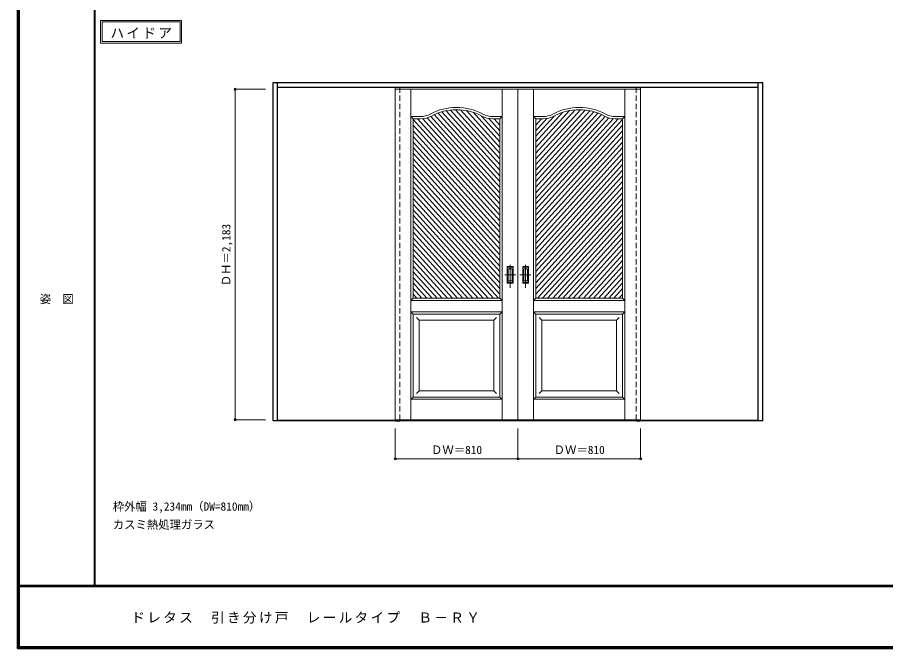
# Model space of a CAD drawing. Units: millimetres, scale not verified. Extents: x -6000 to 5700, y -4307 to 4175.
# Drawn here: x -6000 to -267, y -4205 to -36 of the extents above; entities that cross this region are included whole.
import ezdxf
from ezdxf.enums import TextEntityAlignment as Align

# ---------------------------------------------------------------- set-up
doc = ezdxf.new("R2010")
doc.units = ezdxf.units.MM
doc.header["$LTSCALE"] = 30
doc.header["$PDMODE"] = 32
doc.header["$PDSIZE"] = 15
doc.linetypes.add('CHAIN1', pattern=[8, 5, -1, 1, -1])
doc.linetypes.add('DASHED1', pattern=[1.8, 1.2, -0.6])
for name, color, linetype, lineweight in [('0-2_扉', 7, 'Continuous', 18), ('0-4_枠', 3, 'Continuous', 25), ('0-6_引手', 7, 'Continuous', 18), ('0-A_文字', 7, 'Continuous', 18), ('0-B_寸法', 7, 'Continuous', 9), ('0-C_ハッチ', 4, 'Continuous', 9), ('F-1_枠', 6, 'Continuous', 40), ('F-A_文字', 7, 'Continuous', 18)]:
    doc.layers.add(name, color=color, linetype=linetype, lineweight=lineweight)
doc.styles.add('ＭＳ ゴシック', font='')
doc.styles.get('ＭＳ ゴシック').set_extended_font_data('MS Gothic')

msp = doc.modelspace()

# ---------------------------------------------------------------- linework, layer by layer
at = {"layer": '0-2_扉'}
for p, q in [((-2695, -510.25), (-3505, -510.25)), ((-3401.5, -2693.25), (-3401.5, -510.25)), ((-2798.5, -2693.25), (-2798.5, -510.25)), ((-2695, -510.25), (-2695, -2693.25)), ((-2695, -510.25), (-1885, -510.25)), ((-2695, -510.25), (-2695, -2693.25)), ((-2591.5, -2693.25), (-2591.5, -510.25)), ((-1988.5, -2693.25), (-1988.5, -510.25)), ((-3386.5, -705.25), (-3401.5, -690.25)), ((-3401.5, -690.25), (-3337.49, -690.25)), ((-3386.5, -705.25), (-3337.49, -705.25)), ((-3386.5, -1890.25), (-3386.5, -705.25)), ((-2798.5, -690.25), (-2862.51, -690.25)), ((-2813.5, -705.25), (-2862.51, -705.25)), ((-2813.5, -705.25), (-2798.5, -690.25)), ((-2813.5, -1890.25), (-2813.5, -705.25)), ((-2576.5, -705.25), (-2591.5, -690.25)), ((-2591.5, -690.25), (-2527.49, -690.25)), ((-2576.5, -705.25), (-2527.49, -705.25)), ((-2576.5, -1890.25), (-2576.5, -705.25)), ((-1988.5, -690.25), (-2052.51, -690.25)), ((-2003.5, -705.25), (-2052.51, -705.25)), ((-2003.5, -705.25), (-1988.5, -690.25)), ((-2003.5, -1890.25), (-2003.5, -705.25)), ((-2813.69, -828.25), (-2813.5, -828.25)), ((-2576.31, -828.25), (-2576.5, -828.25)), ((-3386.5, -1890.25), (-3401.5, -1905.25)), ((-3386.5, -1890.25), (-2813.5, -1890.25)), ((-2798.5, -1905.25), (-2813.5, -1890.25)), ((-2591.5, -1905.25), (-2576.5, -1890.25)), ((-2003.5, -1890.25), (-2576.5, -1890.25)), ((-2003.5, -1890.25), (-1988.5, -1905.25)), ((-3401.5, -1905.25), (-2798.5, -1905.25)), ((-1988.5, -1905.25), (-2591.5, -1905.25)), ((-3386.5, -1995.25), (-3401.5, -1980.25)), ((-2798.5, -1980.25), (-3401.5, -1980.25)), ((-3386.5, -2543.25), (-3386.5, -1995.25)), ((-2813.5, -1995.25), (-3386.5, -1995.25)), ((-2798.5, -1980.25), (-2813.5, -1995.25)), ((-2813.5, -2543.25), (-2813.5, -1995.25)), ((-2591.5, -1980.25), (-2576.5, -1995.25)), ((-2591.5, -1980.25), (-1988.5, -1980.25)), ((-2576.5, -2543.25), (-2576.5, -1995.25)), ((-2576.5, -1995.25), (-2003.5, -1995.25)), ((-2003.5, -1995.25), (-1988.5, -1980.25)), ((-2003.5, -2543.25), (-2003.5, -1995.25)), ((-3346.5, -2035.25), (-3364.18, -2017.57)), ((-3346.5, -2035.25), (-3346.5, -2503.25)), ((-3346.5, -2035.25), (-2853.5, -2035.25)), ((-2853.54, -2035.25), (-2835.86, -2017.57)), ((-2853.5, -2503.25), (-2853.5, -2035.25)), ((-2536.46, -2035.25), (-2554.14, -2017.57)), ((-2536.5, -2503.25), (-2536.5, -2035.25)), ((-2043.5, -2035.25), (-2536.5, -2035.25)), ((-2043.5, -2035.25), (-2025.82, -2017.57)), ((-2043.5, -2035.25), (-2043.5, -2503.25)), ((-3346.5, -2503.25), (-3364.18, -2520.93)), ((-3346.5, -2503.25), (-2853.5, -2503.25)), ((-2853.5, -2503.25), (-2853.5, -2501.82)), ((-2853.5, -2503.25), (-2835.82, -2520.93)), ((-2536.5, -2503.25), (-2554.18, -2520.93)), ((-2536.5, -2503.25), (-2536.5, -2501.82)), ((-2043.5, -2503.25), (-2536.5, -2503.25)), ((-2043.5, -2503.25), (-2025.82, -2520.93)), ((-3386.5, -2543.25), (-3401.5, -2558.25)), ((-2798.5, -2558.25), (-3401.5, -2558.25)), ((-2813.5, -2543.25), (-3386.5, -2543.25)), ((-2813.5, -2543.25), (-2798.5, -2558.25)), ((-2576.5, -2543.25), (-2591.5, -2558.25)), ((-2591.5, -2558.25), (-1988.5, -2558.25)), ((-2576.5, -2543.25), (-2003.5, -2543.25)), ((-2003.5, -2543.25), (-1988.5, -2558.25))]:
    msp.add_line(p, q, dxfattribs=at)
for points in [[(-2695, -2693.25), (-3505, -2693.25), (-3505, -510.25)], [(-2695, -2693.25), (-1885, -2693.25), (-1885, -510.25)]]:
    msp.add_lwpolyline(points, dxfattribs=at)
for centre, radius, start, end in [((-3100, -995.25), 365, 61.6423, 118.3577), ((-2290, -995.25), 365, 61.6423, 118.3577), ((-3337.49, -555.25), 135, 270, 298.3577), ((-3337.49, -555.25), 150, 270, 298.3577), ((-3100, -995.25), 350, 61.6423, 118.3577), ((-2862.51, -555.25), 150, 241.6423, 270), ((-2862.51, -555.25), 135, 241.6423, 270), ((-2527.49, -555.25), 135, 270, 298.3577), ((-2527.49, -555.25), 150, 270, 298.3577), ((-2290, -995.25), 350, 61.6423, 118.3577), ((-2052.51, -555.25), 150, 241.6423, 270), ((-2052.51, -555.25), 135, 241.6423, 270)]:
    msp.add_arc(centre, radius, start, end, dxfattribs=at)
at = {"layer": '0-4_枠'}
for p, q in [((-4312, -2701.25), (-4312, -466.25)), ((-4312, -466.25), (-1078, -466.25)), ((-4282, -2701.25), (-4282, -466.25)), ((-4282, -496.25), (-1108, -496.25)), ((-1108, -2701.25), (-1108, -466.25)), ((-1078, -2701.25), (-1078, -466.25)), ((-3505, -2693.25), (-3505, -2701.25)), ((-3475, -2693.25), (-3475, -2701.25)), ((-1915, -2693.25), (-1915, -2701.25)), ((-1885, -2693.25), (-1885, -2701.25)), ((-4282, -2701.25), (-4312, -2701.25)), ((-1108, -2698.25), (-4282, -2698.25)), ((-1108, -2701.25), (-4282, -2701.25)), ((-3505, -2701.25), (-3475, -2701.25)), ((-1915, -2701.25), (-1885, -2701.25)), ((-1078, -2701.25), (-1108, -2701.25))]:
    msp.add_line(p, q, dxfattribs=at)
at = {"layer": '0-4_枠', "color": 4, "linetype": 'DASHED1', "lineweight": 9}
for p, q in [((-3505, -2693.75), (-3505, -496.25)), ((-3475, -2693.75), (-3475, -496.25)), ((-1915, -2693.75), (-1915, -496.25)), ((-1885, -2693.75), (-1885, -496.25))]:
    msp.add_line(p, q, dxfattribs=at)
at = {"layer": '0-6_引手', "linetype": 'CHAIN1'}
for p, q in [((-2746, -1820.98), (-2746, -1650.13)), ((-2644, -1820.98), (-2644, -1650.13)), ((-2707.93, -1735.75), (-2780.44, -1735.75)), ((-2682.07, -1735.75), (-2609.56, -1735.75))]:
    msp.add_line(p, q, dxfattribs=at)
at = {"layer": '0-6_引手'}
for p, q in [((-2727, -1680.75), (-2765, -1680.75)), ((-2765, -1790.75), (-2765, -1680.75)), ((-2733.5, -1696.75), (-2758.5, -1696.75)), ((-2758.5, -1774.75), (-2758.5, -1696.75)), ((-2733.5, -1774.75), (-2733.5, -1696.75)), ((-2727, -1790.75), (-2727, -1680.75)), ((-2663, -1680.75), (-2625, -1680.75)), ((-2663, -1790.75), (-2663, -1680.75)), ((-2656.5, -1696.75), (-2631.5, -1696.75)), ((-2656.5, -1774.75), (-2656.5, -1696.75)), ((-2631.5, -1774.75), (-2631.5, -1696.75)), ((-2625, -1790.75), (-2625, -1680.75)), ((-2733.5, -1774.75), (-2758.5, -1774.75)), ((-2656.5, -1774.75), (-2631.5, -1774.75)), ((-2727, -1790.75), (-2765, -1790.75)), ((-2663, -1790.75), (-2625, -1790.75))]:
    msp.add_line(p, q, dxfattribs=at)
at = {"layer": '0-6_引手', "linetype": 'DASHED1'}
for p, q in [((-2762, -1786.75), (-2762, -1684.75)), ((-2628, -1786.75), (-2628, -1684.75)), ((-2730, -1786.75), (-2762, -1786.75)), ((-2660, -1786.75), (-2628, -1786.75))]:
    msp.add_line(p, q, dxfattribs=at)
for points in [[(-2730, -1786.75), (-2730, -1684.75), (-2762, -1684.75)], [(-2660, -1786.75), (-2660, -1684.75), (-2628, -1684.75)]]:
    msp.add_lwpolyline(points, dxfattribs=at)
at = {"layer": '0-A_文字'}
for p, q in [((-5450, -55.5), (-5450, -205.5)), ((-5440, -65.5), (-4925.67, -65.5)), ((-4925.67, -65.5), (-4925.67, -195.5)), ((-5450, -205.5), (-4915.67, -205.5))]:
    msp.add_line(p, q, dxfattribs=at)
for points in [[(-5450, -55.5), (-4915.67, -55.5), (-4915.67, -205.5)], [(-5440, -65.5), (-5440, -195.5), (-4925.67, -195.5)]]:
    msp.add_lwpolyline(points, dxfattribs=at)
at = {"layer": '0-B_寸法', "color": 4}
for p, q in [((-4562, -510.25), (-4362, -510.25)), ((-4562, -510.25), (-4562, -2693.25)), ((-4562, -2693.25), (-4362, -2693.25)), ((-3505, -2951.25), (-3505, -2751.25)), ((-2695, -2951.25), (-2695, -2751.25)), ((-1885, -2951.25), (-1885, -2751.25)), ((-3505, -2951.25), (-1885, -2951.25))]:
    msp.add_line(p, q, dxfattribs=at)
at = {"layer": '0-B_寸法'}
for p in [(-4562, -510.25), (-4562, -2693.25), (-3505, -2951.25), (-2695, -2951.25), (-1885, -2951.25)]:
    msp.add_point(p, dxfattribs=at)
at = {"layer": '0-C_ハッチ'}
for p, q in [((-3247.08, -677.65), (-2813.5, -1156.4)), ((-3222.61, -667.43), (-2813.5, -1119.16)), ((-3196.65, -658.86), (-2813.5, -1081.92)), ((-3169.02, -652.12), (-2813.5, -1044.67)), ((-3139.49, -647.48), (-2813.5, -1007.43)), ((-3107.71, -645.33), (-2813.5, -970.19)), ((-3073.12, -646.28), (-2813.5, -932.95)), ((-3034.78, -651.38), (-2813.5, -895.7)), ((-2990.77, -662.73), (-2813.5, -858.46)), ((-2934.35, -687.78), (-2813.5, -821.22)), ((-2282.29, -645.33), (-2576.5, -970.19)), ((-2316.88, -646.28), (-2576.5, -932.95)), ((-2250.51, -647.48), (-2576.5, -1007.43)), ((-2355.22, -651.38), (-2576.5, -895.7)), ((-2220.98, -652.12), (-2576.5, -1044.67)), ((-2193.35, -658.86), (-2576.5, -1081.92)), ((-2399.23, -662.73), (-2576.5, -858.46)), ((-2167.39, -667.43), (-2576.5, -1119.16)), ((-2142.92, -677.65), (-2576.5, -1156.4)), ((-2455.65, -687.78), (-2576.5, -821.22)), ((-3386.5, -709.93), (-2813.5, -1342.61)), ((-3357.01, -705.25), (-2813.5, -1305.37)), ((-3323.84, -704.63), (-2813.5, -1268.13)), ((-3295.09, -699.13), (-2813.5, -1230.89)), ((-3270.24, -689.33), (-2813.5, -1193.64)), ((-2886.56, -703.31), (-2813.5, -783.98)), ((-2851.07, -705.25), (-2813.5, -746.74)), ((-2119.76, -689.33), (-2576.5, -1193.64)), ((-2094.91, -699.13), (-2576.5, -1230.89)), ((-2503.44, -703.31), (-2576.5, -783.98)), ((-2066.16, -704.63), (-2576.5, -1268.13)), ((-2538.93, -705.25), (-2576.5, -746.74)), ((-2032.99, -705.25), (-2576.5, -1305.37)), ((-2003.5, -709.93), (-2576.5, -1342.61)), ((-3386.5, -747.17), (-2813.5, -1379.85)), ((-3386.5, -784.41), (-2813.5, -1417.1)), ((-2003.5, -747.17), (-2576.5, -1379.85)), ((-2003.5, -784.41), (-2576.5, -1417.1)), ((-3386.5, -821.65), (-2813.5, -1454.34)), ((-3386.5, -858.89), (-2813.5, -1491.58)), ((-2003.5, -821.65), (-2576.5, -1454.34)), ((-2003.5, -858.89), (-2576.5, -1491.58)), ((-3386.5, -896.14), (-2813.5, -1528.82)), ((-2003.5, -896.14), (-2576.5, -1528.82)), ((-3386.5, -933.38), (-2813.5, -1566.07)), ((-3386.5, -970.62), (-2813.5, -1603.31)), ((-2003.5, -933.38), (-2576.5, -1566.07)), ((-2003.5, -970.62), (-2576.5, -1603.31)), ((-3386.5, -1007.86), (-2813.5, -1640.55)), ((-2003.5, -1007.86), (-2576.5, -1640.55)), ((-3386.5, -1045.11), (-2813.5, -1677.79)), ((-3386.5, -1082.35), (-2813.5, -1715.04)), ((-2003.5, -1045.11), (-2576.5, -1677.79)), ((-2003.5, -1082.35), (-2576.5, -1715.04)), ((-3386.5, -1119.59), (-2813.5, -1752.28)), ((-2003.5, -1119.59), (-2576.5, -1752.28)), ((-3386.5, -1156.83), (-2813.5, -1789.52)), ((-3386.5, -1194.08), (-2813.5, -1826.76)), ((-2003.5, -1156.83), (-2576.5, -1789.52)), ((-2003.5, -1194.08), (-2576.5, -1826.76)), ((-3386.5, -1231.32), (-2813.5, -1864)), ((-2003.5, -1231.32), (-2576.5, -1864)), ((-3386.5, -1268.56), (-2823.46, -1890.25)), ((-3386.5, -1305.8), (-2857.19, -1890.25)), ((-2003.5, -1268.56), (-2566.54, -1890.25)), ((-2003.5, -1305.8), (-2532.81, -1890.25)), ((-3386.5, -1343.04), (-2890.92, -1890.25)), ((-2003.5, -1343.04), (-2499.08, -1890.25)), ((-3386.5, -1380.29), (-2924.65, -1890.25)), ((-3386.5, -1417.53), (-2958.38, -1890.25)), ((-2003.5, -1380.29), (-2465.35, -1890.25)), ((-2003.5, -1417.53), (-2431.62, -1890.25)), ((-3386.5, -1454.77), (-2992.1, -1890.25)), ((-2003.5, -1454.77), (-2397.9, -1890.25)), ((-3386.5, -1492.01), (-3025.83, -1890.25)), ((-3386.5, -1529.26), (-3059.56, -1890.25)), ((-2003.5, -1492.01), (-2364.17, -1890.25)), ((-2003.5, -1529.26), (-2330.44, -1890.25)), ((-3386.5, -1566.5), (-3093.29, -1890.25)), ((-3386.5, -1603.74), (-3127.02, -1890.25)), ((-2003.5, -1566.5), (-2296.71, -1890.25)), ((-2003.5, -1603.74), (-2262.98, -1890.25)), ((-3386.5, -1640.98), (-3160.75, -1890.25)), ((-2003.5, -1640.98), (-2229.25, -1890.25)), ((-3386.5, -1678.23), (-3194.48, -1890.25)), ((-3386.5, -1715.47), (-3228.21, -1890.25)), ((-2003.5, -1678.23), (-2195.52, -1890.25)), ((-2003.5, -1715.47), (-2161.79, -1890.25)), ((-3386.5, -1752.71), (-3261.94, -1890.25)), ((-2003.5, -1752.71), (-2128.06, -1890.25)), ((-3386.5, -1789.95), (-3295.66, -1890.25)), ((-3386.5, -1827.19), (-3329.39, -1890.25)), ((-2003.5, -1789.95), (-2094.34, -1890.25)), ((-2003.5, -1827.19), (-2060.61, -1890.25)), ((-3386.5, -1864.44), (-3363.12, -1890.25)), ((-2003.5, -1864.44), (-2026.88, -1890.25))]:
    msp.add_line(p, q, dxfattribs=at)
at = {"layer": 'F-1_枠'}
for p, q in [((-6000, 4175), (-6000, -4205)), ((-5995, 4175), (-5995, -4205)), ((-5990, 4175), (-5990, -4205)), ((-5490, 4175), (-5490, -3790)), ((5700, -3790), (-6000, -3790)), ((5700, -3795), (-6000, -3795)), ((5700, -4195), (-6000, -4195)), ((5700, -4200), (-6000, -4200)), ((5700, -4205), (-6000, -4205))]:
    msp.add_line(p, q, dxfattribs=at)

# ---------------------------------------------------------------- texts
at = {"layer": '0-A_文字', "style": 'ＭＳ ゴシック'}
for s, p in [('枠外幅 3,234mm（DW=810mm）', (-5370, -3310)), ('カスミ熱処理ガラス', (-5370, -3430))]:
    msp.add_text(s, height=54.99, dxfattribs=at).set_placement(p, align=Align.BOTTOM_LEFT)
at = {"layer": '0-A_文字', "insert": (-5385.34, -175.5), "char_height": 65.98, "attachment_point": 7, "style": 'ＭＳ ゴシック'}
msp.add_mtext('\\T1.17;ハイドア', dxfattribs=at)
at = {"layer": '0-B_寸法', "style": 'ＭＳ ゴシック'}
msp.add_text('ＤＨ＝2,183', height=54.99, rotation=90, dxfattribs=at).set_placement((-4577, -1811.25), align=Align.BOTTOM_LEFT)
for p in [(-3268.75, -2936.25), (-2458.75, -2936.25)]:
    msp.add_text('ＤＷ＝810', height=54.99, dxfattribs=at).set_placement(p, align=Align.BOTTOM_LEFT)
at = {"layer": 'F-A_文字', "style": 'ＭＳ ゴシック'}
msp.add_text('姿\u3000図', height=54.99, dxfattribs=at).set_placement((-5852.5, -1940.25), align=Align.BOTTOM_LEFT)
at = {"layer": 'F-A_文字', "insert": (-5247.55, -4040), "char_height": 65.98, "attachment_point": 7, "style": 'ＭＳ ゴシック'}
msp.add_mtext('\\T1.17;ドレタス\u3000引き分け戸\u3000レールタイプ\u3000Ｂ－ＲＹ', dxfattribs=at)

doc.saveas('drawing.dxf')
